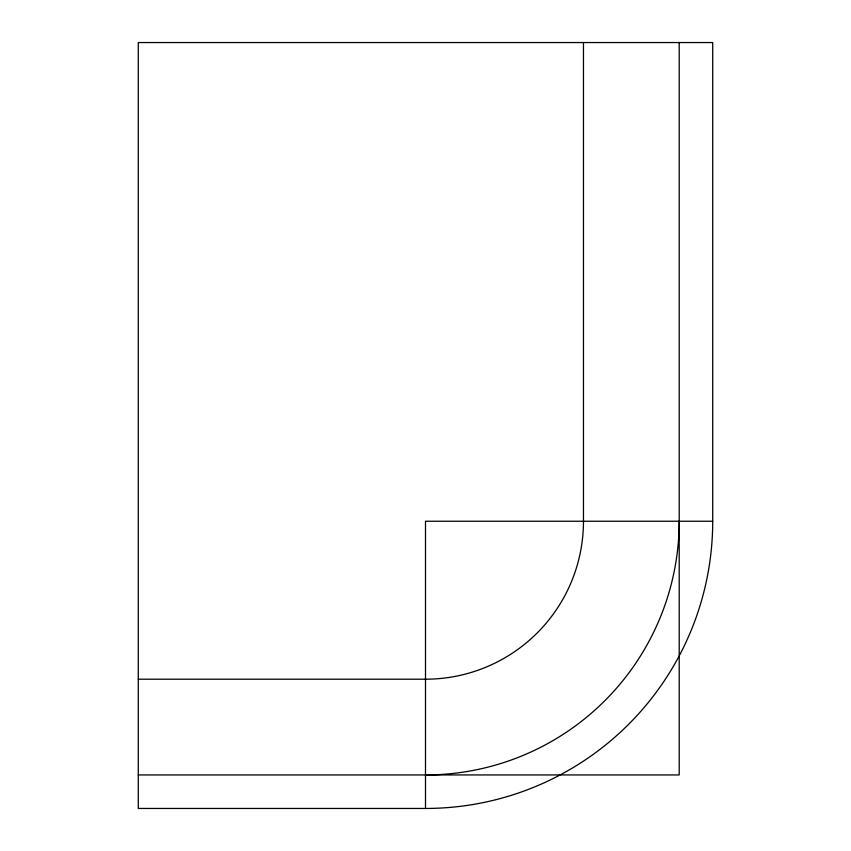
<?xml version="1.0" encoding="UTF-8"?>
<svg xmlns="http://www.w3.org/2000/svg" width="851" height="851" viewBox="0 0 851 851"><rect width="100%" height="100%" fill="white"/><g stroke="black" fill="none" stroke-linecap="round" stroke-linejoin="round"><path stroke-width="1.28" d="M712.712 521.237L425.5 521.237L425.5 808.45L138.287 808.45L138.287 42.55L712.712 42.55L712.712 521.237A287.212 287.212 0 0 1 425.5 808.45M138.287 679.204L425.5 679.204A157.967 157.967 0 0 0 583.467 521.237L583.467 42.55M138.287 774.942L679.204 774.942L679.204 42.55M679.204 521.237A253.704 253.704 0 0 1 425.5 774.942"/></g></svg>
